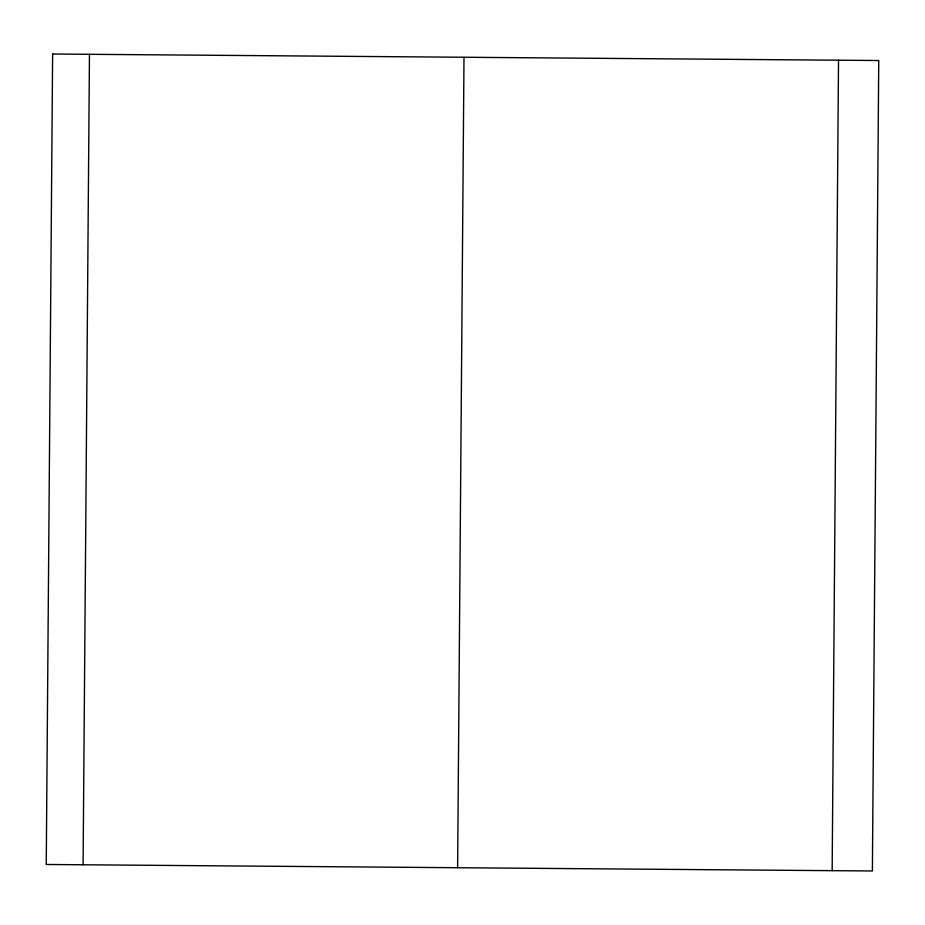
<?xml version="1.0" encoding="UTF-8"?>
<svg xmlns="http://www.w3.org/2000/svg" width="925" height="925" viewBox="0 0 925 925"><rect width="100%" height="100%" fill="white"/><g stroke="black" fill="none" stroke-linecap="round" stroke-linejoin="round"><path stroke-width="1.39" d="M83.088 864.771L89.459 54.309M457.621 867.719L463.992 57.258M832.153 870.656L838.524 60.206M52.621 54.02L46.25 864.482L872.379 870.98L878.75 60.518L52.621 54.02"/></g></svg>
